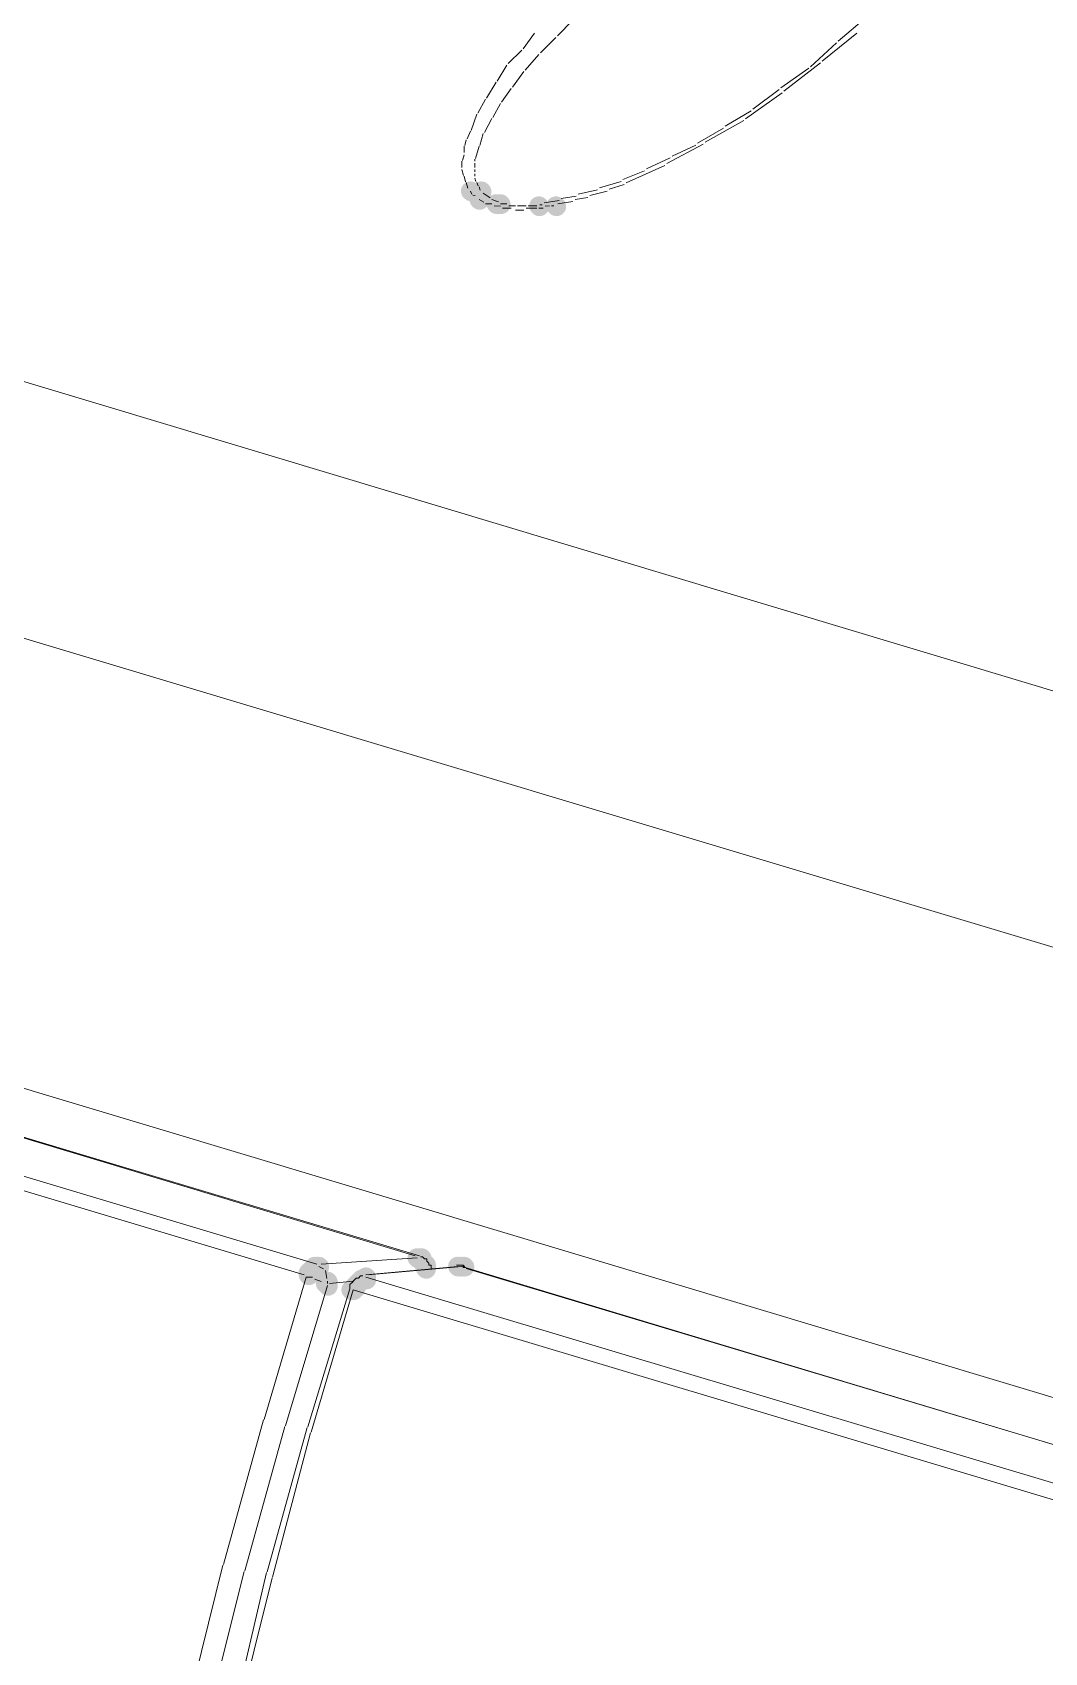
# Model space of a CAD drawing. Header units: millimetres. Extents: x 0 to 297, y 0 to 208.
# Drawn here: x 236.81 to 245.9, y 58.68 to 73.24 of the extents above; entities that cross this region are included whole.
import ezdxf

# ---------------------------------------------------------------- set-up
doc = ezdxf.new("R2010")
doc.units = ezdxf.units.MM

msp = doc.modelspace()

# ---------------------------------------------------------------- hatches: boundary and pattern name
h = msp.add_hatch(color=7)
h.dxf.hatch_style = 2
h.paths.add_polyline_path([(244.033322, 73.231497), (244.033322, 73.058989)])
h = msp.add_hatch(color=7)
h.dxf.hatch_style = 2
h.paths.add_polyline_path([(243.784261, 73.001486), (243.784261, 72.828978)])
h = msp.add_hatch(color=7)
h.dxf.hatch_style = 2
h.paths.add_polyline_path([(243.51615, 72.809928), (243.51615, 72.637419)])
h = msp.add_hatch(color=7)
h.dxf.hatch_style = 2
h.paths.add_polyline_path([(243.266736, 72.618369), (243.266736, 72.445861)])
h = msp.add_hatch(color=7)
h.dxf.hatch_style = 2
h.paths.add_polyline_path([(243.017675, 72.464911), (243.017675, 72.292403)])
h = msp.add_hatch(color=7)
h.dxf.hatch_style = 2
h.paths.add_polyline_path([(242.538603, 72.196447), (242.538603, 72.023939)])
h = msp.add_hatch(color=7)
h.dxf.hatch_style = 2
h.paths.add_polyline_path([(242.768614, 72.311453), (242.768614, 72.138944)])
h = msp.add_hatch(color=7)
h.dxf.hatch_style = 2
h.paths.add_polyline_path([(242.308592, 72.081794), (242.308592, 71.909286)])
h = msp.add_hatch(color=7)
edge = h.paths.add_edge_path(flags=0)
edge.add_spline(control_points=[(240.807483, 71.874145), (240.773938, 71.90769), (240.719046, 71.90769), (240.685501, 71.874145), (240.651956, 71.8406), (240.651956, 71.785708), (240.685501, 71.752163), (240.685501, 71.752163), (240.691145, 71.746519), (240.691145, 71.746519), (240.72469, 71.712974), (240.779582, 71.712974), (240.813127, 71.746519), (240.846672, 71.780064), (240.846672, 71.834956), (240.813127, 71.868501), (240.813127, 71.868501), (240.807483, 71.874145), (240.807483, 71.874145)], knot_values=[0, 0, 0, 0, 1, 1, 1, 2, 2, 2, 3, 3, 3, 4, 4, 4, 5, 5, 5, 6, 6, 6, 6], degree=3, periodic=1)
h = msp.add_hatch(color=7)
edge = h.paths.add_edge_path(flags=0)
edge.add_spline(control_points=[(240.903438, 71.874145), (240.869893, 71.90769), (240.815001, 71.90769), (240.781456, 71.874145), (240.747911, 71.8406), (240.747911, 71.785708), (240.781456, 71.752163), (240.781456, 71.752163), (240.787101, 71.746519), (240.787101, 71.746519), (240.820646, 71.712974), (240.875538, 71.712974), (240.909083, 71.746519), (240.942628, 71.780064), (240.942628, 71.834956), (240.909083, 71.868501), (240.909083, 71.868501), (240.903438, 71.874145), (240.903438, 71.874145)], knot_values=[0, 0, 0, 0, 1, 1, 1, 2, 2, 2, 3, 3, 3, 4, 4, 4, 5, 5, 5, 6, 6, 6, 6], degree=3, periodic=1)
h = msp.add_hatch(color=7)
h.dxf.hatch_style = 2
h.paths.add_polyline_path([(241.887022, 71.909286), (241.887022, 71.736778)])
h = msp.add_hatch(color=7)
h.dxf.hatch_style = 2
h.paths.add_polyline_path([(242.097631, 71.985839), (242.097631, 71.813331)])
h = msp.add_hatch(color=7)
edge = h.paths.add_edge_path(flags=0)
edge.add_spline(control_points=[(240.886323, 71.795594), (240.853877, 71.830203), (240.799014, 71.831973), (240.764404, 71.799527), (240.729795, 71.767081), (240.728026, 71.712218), (240.760472, 71.677609), (240.760472, 71.677609), (240.765763, 71.671964), (240.765763, 71.671964), (240.798209, 71.637355), (240.853073, 71.635585), (240.887682, 71.668031), (240.922291, 71.700477), (240.924061, 71.755341), (240.891615, 71.78995), (240.891615, 71.78995), (240.886323, 71.795594), (240.886323, 71.795594)], knot_values=[0, 0, 0, 0, 1, 1, 1, 2, 2, 2, 3, 3, 3, 4, 4, 4, 5, 5, 5, 6, 6, 6, 6], degree=3, periodic=1)
h = msp.add_hatch(color=7)
edge = h.paths.add_edge_path(flags=0)
edge.add_spline(control_points=[(241.037494, 71.75914), (241.003949, 71.792685), (240.949057, 71.792685), (240.915512, 71.75914), (240.881967, 71.725595), (240.881967, 71.670703), (240.915512, 71.637158), (240.915512, 71.637158), (240.921156, 71.631513), (240.921156, 71.631513), (240.954701, 71.597968), (241.009593, 71.597968), (241.043138, 71.631513), (241.076683, 71.665058), (241.076683, 71.71995), (241.043138, 71.753495), (241.043138, 71.753495), (241.037494, 71.75914), (241.037494, 71.75914)], knot_values=[0, 0, 0, 0, 1, 1, 1, 2, 2, 2, 3, 3, 3, 4, 4, 4, 5, 5, 5, 6, 6, 6, 6], degree=3, periodic=1)
h = msp.add_hatch(color=7)
edge = h.paths.add_edge_path(flags=0)
edge.add_spline(control_points=[(241.058831, 71.757141), (241.026385, 71.791751), (240.971522, 71.79352), (240.936913, 71.761074), (240.902304, 71.728628), (240.900534, 71.673765), (240.93298, 71.639156), (240.93298, 71.639156), (240.938272, 71.633511), (240.938272, 71.633511), (240.970718, 71.598902), (241.025581, 71.597133), (241.06019, 71.629579), (241.094799, 71.662025), (241.096569, 71.716888), (241.064123, 71.751497), (241.064123, 71.751497), (241.058831, 71.757141), (241.058831, 71.757141)], knot_values=[0, 0, 0, 0, 1, 1, 1, 2, 2, 2, 3, 3, 3, 4, 4, 4, 5, 5, 5, 6, 6, 6, 6], degree=3, periodic=1)
h = msp.add_hatch(color=7)
edge = h.paths.add_edge_path(flags=0)
edge.add_spline(control_points=[(241.075946, 71.75914), (241.042401, 71.792685), (240.98751, 71.792685), (240.953965, 71.75914), (240.92042, 71.725595), (240.92042, 71.670703), (240.953965, 71.637158), (240.953965, 71.637158), (240.959609, 71.631513), (240.959609, 71.631513), (240.993154, 71.597968), (241.048046, 71.597968), (241.081591, 71.631513), (241.115136, 71.665058), (241.115136, 71.71995), (241.081591, 71.753495), (241.081591, 71.753495), (241.075946, 71.75914), (241.075946, 71.75914)], knot_values=[0, 0, 0, 0, 1, 1, 1, 2, 2, 2, 3, 3, 3, 4, 4, 4, 5, 5, 5, 6, 6, 6, 6], degree=3, periodic=1)
h = msp.add_hatch(color=7)
edge = h.paths.add_edge_path(flags=0)
edge.add_spline(control_points=[(241.075946, 71.75914), (241.042401, 71.792685), (240.98751, 71.792685), (240.953965, 71.75914), (240.92042, 71.725595), (240.92042, 71.670703), (240.953965, 71.637158), (240.953965, 71.637158), (240.959609, 71.631513), (240.959609, 71.631513), (240.993154, 71.597968), (241.048046, 71.597968), (241.081591, 71.631513), (241.115136, 71.665058), (241.115136, 71.71995), (241.081591, 71.753495), (241.081591, 71.753495), (241.075946, 71.75914), (241.075946, 71.75914)], knot_values=[0, 0, 0, 0, 1, 1, 1, 2, 2, 2, 3, 3, 3, 4, 4, 4, 5, 5, 5, 6, 6, 6, 6], degree=3, periodic=1)
h = msp.add_hatch(color=7)
edge = h.paths.add_edge_path(flags=0)
edge.add_spline(control_points=[(241.420963, 71.74009), (241.387418, 71.773635), (241.332526, 71.773635), (241.298981, 71.74009), (241.265436, 71.706545), (241.265436, 71.651653), (241.298981, 71.618108), (241.298981, 71.618108), (241.304626, 71.612463), (241.304626, 71.612463), (241.338171, 71.578918), (241.393063, 71.578918), (241.426608, 71.612463), (241.460153, 71.646008), (241.460153, 71.7009), (241.426608, 71.734445), (241.426608, 71.734445), (241.420963, 71.74009), (241.420963, 71.74009)], knot_values=[0, 0, 0, 0, 1, 1, 1, 2, 2, 2, 3, 3, 3, 4, 4, 4, 5, 5, 5, 6, 6, 6, 6], degree=3, periodic=1)
h = msp.add_hatch(color=7)
h.dxf.hatch_style = 2
h.paths.add_polyline_path([(241.388547, 71.774878), (241.388547, 71.602369)])
h = msp.add_hatch(color=7)
edge = h.paths.add_edge_path(flags=0)
edge.add_spline(control_points=[(241.574069, 71.74009), (241.540524, 71.773635), (241.485632, 71.773635), (241.452087, 71.74009), (241.418542, 71.706545), (241.418542, 71.651653), (241.452087, 71.618108), (241.452087, 71.618108), (241.457731, 71.612463), (241.457731, 71.612463), (241.491276, 71.578918), (241.546168, 71.578918), (241.579713, 71.612463), (241.613258, 71.646008), (241.613258, 71.7009), (241.579713, 71.734445), (241.579713, 71.734445), (241.574069, 71.74009), (241.574069, 71.74009)], knot_values=[0, 0, 0, 0, 1, 1, 1, 2, 2, 2, 3, 3, 3, 4, 4, 4, 5, 5, 5, 6, 6, 6, 6], degree=3, periodic=1)
h = msp.add_hatch(color=7)
h.dxf.hatch_style = 2
h.paths.add_polyline_path([(241.542006, 71.813331), (241.542006, 71.640822)])
h = msp.add_hatch(color=7)
h.dxf.hatch_style = 2
h.paths.add_polyline_path([(241.695111, 71.851783), (241.695111, 71.679275)])
h = msp.add_hatch(color=7)
edge = h.paths.add_edge_path(flags=0)
edge.add_spline(control_points=[(240.32841, 62.291642), (240.294865, 62.325187), (240.239974, 62.325187), (240.206429, 62.291642), (240.172884, 62.258097), (240.172884, 62.203206), (240.206429, 62.169661), (240.206429, 62.169661), (240.212073, 62.164016), (240.212073, 62.164016), (240.245618, 62.130471), (240.30051, 62.130471), (240.334055, 62.164016), (240.3676, 62.197561), (240.3676, 62.252453), (240.334055, 62.285998), (240.334055, 62.285998), (240.32841, 62.291642), (240.32841, 62.291642)], knot_values=[0, 0, 0, 0, 1, 1, 1, 2, 2, 2, 3, 3, 3, 4, 4, 4, 5, 5, 5, 6, 6, 6, 6], degree=3, periodic=1)
h = msp.add_hatch(color=7)
edge = h.paths.add_edge_path(flags=0)
edge.add_spline(control_points=[(240.32841, 62.291642), (240.294865, 62.325187), (240.239974, 62.325187), (240.206429, 62.291642), (240.172884, 62.258097), (240.172884, 62.203206), (240.206429, 62.169661), (240.206429, 62.169661), (240.212073, 62.164016), (240.212073, 62.164016), (240.245618, 62.130471), (240.30051, 62.130471), (240.334055, 62.164016), (240.3676, 62.197561), (240.3676, 62.252453), (240.334055, 62.285998), (240.334055, 62.285998), (240.32841, 62.291642), (240.32841, 62.291642)], knot_values=[0, 0, 0, 0, 1, 1, 1, 2, 2, 2, 3, 3, 3, 4, 4, 4, 5, 5, 5, 6, 6, 6, 6], degree=3, periodic=1)
h = msp.add_hatch(color=7)
edge = h.paths.add_edge_path(flags=0)
edge.add_spline(control_points=[(240.34746, 62.291642), (240.313915, 62.325187), (240.259024, 62.325187), (240.225479, 62.291642), (240.191934, 62.258097), (240.191934, 62.203206), (240.225479, 62.169661), (240.225479, 62.169661), (240.231123, 62.164016), (240.231123, 62.164016), (240.264668, 62.130471), (240.31956, 62.130471), (240.353105, 62.164016), (240.38665, 62.197561), (240.38665, 62.252453), (240.353105, 62.285998), (240.353105, 62.285998), (240.34746, 62.291642), (240.34746, 62.291642)], knot_values=[0, 0, 0, 0, 1, 1, 1, 2, 2, 2, 3, 3, 3, 4, 4, 4, 5, 5, 5, 6, 6, 6, 6], degree=3, periodic=1)
h = msp.add_hatch(color=7)
edge = h.paths.add_edge_path(flags=0)
edge.add_spline(control_points=[(240.34746, 62.291642), (240.313915, 62.325187), (240.259024, 62.325187), (240.225479, 62.291642), (240.191934, 62.258097), (240.191934, 62.203206), (240.225479, 62.169661), (240.225479, 62.169661), (240.231123, 62.164016), (240.231123, 62.164016), (240.264668, 62.130471), (240.31956, 62.130471), (240.353105, 62.164016), (240.38665, 62.197561), (240.38665, 62.252453), (240.353105, 62.285998), (240.353105, 62.285998), (240.34746, 62.291642), (240.34746, 62.291642)], knot_values=[0, 0, 0, 0, 1, 1, 1, 2, 2, 2, 3, 3, 3, 4, 4, 4, 5, 5, 5, 6, 6, 6, 6], degree=3, periodic=1)
h = msp.add_hatch(color=7)
edge = h.paths.add_edge_path(flags=0)
edge.add_spline(control_points=[(240.34746, 62.291642), (240.313915, 62.325187), (240.259024, 62.325187), (240.225479, 62.291642), (240.191934, 62.258097), (240.191934, 62.203206), (240.225479, 62.169661), (240.225479, 62.169661), (240.231123, 62.164016), (240.231123, 62.164016), (240.264668, 62.130471), (240.31956, 62.130471), (240.353105, 62.164016), (240.38665, 62.197561), (240.38665, 62.252453), (240.353105, 62.285998), (240.353105, 62.285998), (240.34746, 62.291642), (240.34746, 62.291642)], knot_values=[0, 0, 0, 0, 1, 1, 1, 2, 2, 2, 3, 3, 3, 4, 4, 4, 5, 5, 5, 6, 6, 6, 6], degree=3, periodic=1)
h = msp.add_hatch(color=7)
edge = h.paths.add_edge_path(flags=0)
edge.add_spline(control_points=[(240.364865, 62.274174), (240.330256, 62.30662), (240.275393, 62.304851), (240.242947, 62.270241), (240.210501, 62.235632), (240.21227, 62.180769), (240.246879, 62.148323), (240.246879, 62.148323), (240.252524, 62.143031), (240.252524, 62.143031), (240.287133, 62.110585), (240.341996, 62.112355), (240.374442, 62.146964), (240.406888, 62.181573), (240.405119, 62.236437), (240.370509, 62.268883), (240.370509, 62.268883), (240.364865, 62.274174), (240.364865, 62.274174)], knot_values=[0, 0, 0, 0, 1, 1, 1, 2, 2, 2, 3, 3, 3, 4, 4, 4, 5, 5, 5, 6, 6, 6, 6], degree=3, periodic=1)
h = msp.add_hatch(color=7)
edge = h.paths.add_edge_path(flags=0)
edge.add_spline(control_points=[(240.364865, 62.274174), (240.330256, 62.30662), (240.275393, 62.304851), (240.242947, 62.270241), (240.210501, 62.235632), (240.21227, 62.180769), (240.246879, 62.148323), (240.246879, 62.148323), (240.252524, 62.143031), (240.252524, 62.143031), (240.287133, 62.110585), (240.341996, 62.112355), (240.374442, 62.146964), (240.406888, 62.181573), (240.405119, 62.236437), (240.370509, 62.268883), (240.370509, 62.268883), (240.364865, 62.274174), (240.364865, 62.274174)], knot_values=[0, 0, 0, 0, 1, 1, 1, 2, 2, 2, 3, 3, 3, 4, 4, 4, 5, 5, 5, 6, 6, 6, 6], degree=3, periodic=1)
h = msp.add_hatch(color=7)
edge = h.paths.add_edge_path(flags=0)
edge.add_spline(control_points=[(240.364865, 62.274174), (240.330256, 62.30662), (240.275393, 62.304851), (240.242947, 62.270241), (240.210501, 62.235632), (240.21227, 62.180769), (240.246879, 62.148323), (240.246879, 62.148323), (240.252524, 62.143031), (240.252524, 62.143031), (240.287133, 62.110585), (240.341996, 62.112355), (240.374442, 62.146964), (240.406888, 62.181573), (240.405119, 62.236437), (240.370509, 62.268883), (240.370509, 62.268883), (240.364865, 62.274174), (240.364865, 62.274174)], knot_values=[0, 0, 0, 0, 1, 1, 1, 2, 2, 2, 3, 3, 3, 4, 4, 4, 5, 5, 5, 6, 6, 6, 6], degree=3, periodic=1)
h = msp.add_hatch(color=7)
edge = h.paths.add_edge_path(flags=0)
edge.add_spline(control_points=[(240.366863, 62.291642), (240.333318, 62.325187), (240.278426, 62.325187), (240.244881, 62.291642), (240.211336, 62.258097), (240.211336, 62.203206), (240.244881, 62.169661), (240.244881, 62.169661), (240.250526, 62.164016), (240.250526, 62.164016), (240.284071, 62.130471), (240.338963, 62.130471), (240.372508, 62.164016), (240.406053, 62.197561), (240.406053, 62.252453), (240.372508, 62.285998), (240.372508, 62.285998), (240.366863, 62.291642), (240.366863, 62.291642)], knot_values=[0, 0, 0, 0, 1, 1, 1, 2, 2, 2, 3, 3, 3, 4, 4, 4, 5, 5, 5, 6, 6, 6, 6], degree=3, periodic=1)
h = msp.add_hatch(color=7)
edge = h.paths.add_edge_path(flags=0)
edge.add_spline(control_points=[(239.348865, 62.159169), (239.314256, 62.191615), (239.259393, 62.189845), (239.226947, 62.155236), (239.194501, 62.120627), (239.19627, 62.065763), (239.230879, 62.033317), (239.230879, 62.033317), (239.236524, 62.028026), (239.236524, 62.028026), (239.271133, 61.99558), (239.325996, 61.99735), (239.358442, 62.031959), (239.390888, 62.066568), (239.389119, 62.121431), (239.354509, 62.153877), (239.354509, 62.153877), (239.348865, 62.159169), (239.348865, 62.159169)], knot_values=[0, 0, 0, 0, 1, 1, 1, 2, 2, 2, 3, 3, 3, 4, 4, 4, 5, 5, 5, 6, 6, 6, 6], degree=3, periodic=1)
h = msp.add_hatch(color=7)
edge = h.paths.add_edge_path(flags=0)
edge.add_spline(control_points=[(239.350863, 62.138184), (239.317318, 62.171729), (239.262426, 62.171729), (239.228881, 62.138184), (239.195336, 62.104639), (239.195336, 62.049747), (239.228881, 62.016202), (239.228881, 62.016202), (239.234526, 62.010558), (239.234526, 62.010558), (239.268071, 61.977013), (239.322963, 61.977013), (239.356508, 62.010558), (239.390053, 62.044103), (239.390053, 62.098995), (239.356508, 62.13254), (239.356508, 62.13254), (239.350863, 62.138184), (239.350863, 62.138184)], knot_values=[0, 0, 0, 0, 1, 1, 1, 2, 2, 2, 3, 3, 3, 4, 4, 4, 5, 5, 5, 6, 6, 6, 6], degree=3, periodic=1)
h = msp.add_hatch(color=7)
edge = h.paths.add_edge_path(flags=0)
edge.add_spline(control_points=[(239.370266, 62.176637), (239.336721, 62.210182), (239.281829, 62.210182), (239.248284, 62.176637), (239.214739, 62.143092), (239.214739, 62.0882), (239.248284, 62.054655), (239.248284, 62.054655), (239.253929, 62.049011), (239.253929, 62.049011), (239.287474, 62.015466), (239.342365, 62.015466), (239.37591, 62.049011), (239.409455, 62.082556), (239.409455, 62.137447), (239.37591, 62.170992), (239.37591, 62.170992), (239.370266, 62.176637), (239.370266, 62.176637)], knot_values=[0, 0, 0, 0, 1, 1, 1, 2, 2, 2, 3, 3, 3, 4, 4, 4, 5, 5, 5, 6, 6, 6, 6], degree=3, periodic=1)
h = msp.add_hatch(color=7)
edge = h.paths.add_edge_path(flags=0)
edge.add_spline(control_points=[(239.389316, 62.195687), (239.355771, 62.229232), (239.300879, 62.229232), (239.267334, 62.195687), (239.233789, 62.162142), (239.233789, 62.10725), (239.267334, 62.073705), (239.267334, 62.073705), (239.272979, 62.068061), (239.272979, 62.068061), (239.306524, 62.034516), (239.361415, 62.034516), (239.39496, 62.068061), (239.428505, 62.101606), (239.428505, 62.156497), (239.39496, 62.190042), (239.39496, 62.190042), (239.389316, 62.195687), (239.389316, 62.195687)], knot_values=[0, 0, 0, 0, 1, 1, 1, 2, 2, 2, 3, 3, 3, 4, 4, 4, 5, 5, 5, 6, 6, 6, 6], degree=3, periodic=1)
h = msp.add_hatch(color=7)
edge = h.paths.add_edge_path(flags=0)
edge.add_spline(control_points=[(239.389316, 62.195687), (239.355771, 62.229232), (239.300879, 62.229232), (239.267334, 62.195687), (239.233789, 62.162142), (239.233789, 62.10725), (239.267334, 62.073705), (239.267334, 62.073705), (239.272979, 62.068061), (239.272979, 62.068061), (239.306524, 62.034516), (239.361415, 62.034516), (239.39496, 62.068061), (239.428505, 62.101606), (239.428505, 62.156497), (239.39496, 62.190042), (239.39496, 62.190042), (239.389316, 62.195687), (239.389316, 62.195687)], knot_values=[0, 0, 0, 0, 1, 1, 1, 2, 2, 2, 3, 3, 3, 4, 4, 4, 5, 5, 5, 6, 6, 6, 6], degree=3, periodic=1)
h = msp.add_hatch(color=7)
edge = h.paths.add_edge_path(flags=0)
edge.add_spline(control_points=[(239.406368, 62.216671), (239.371759, 62.249118), (239.316895, 62.247348), (239.284449, 62.212739), (239.252003, 62.17813), (239.253773, 62.123266), (239.288382, 62.09082), (239.288382, 62.09082), (239.294027, 62.085529), (239.294027, 62.085529), (239.328636, 62.053083), (239.383499, 62.054852), (239.415945, 62.089461), (239.448391, 62.124071), (239.446621, 62.178934), (239.412012, 62.21138), (239.412012, 62.21138), (239.406368, 62.216671), (239.406368, 62.216671)], knot_values=[0, 0, 0, 0, 1, 1, 1, 2, 2, 2, 3, 3, 3, 4, 4, 4, 5, 5, 5, 6, 6, 6, 6], degree=3, periodic=1)
h = msp.add_hatch(color=7)
edge = h.paths.add_edge_path(flags=0)
edge.add_spline(control_points=[(239.425771, 62.216671), (239.391161, 62.249118), (239.336298, 62.247348), (239.303852, 62.212739), (239.271406, 62.17813), (239.273176, 62.123266), (239.307785, 62.09082), (239.307785, 62.09082), (239.313429, 62.085529), (239.313429, 62.085529), (239.348039, 62.053083), (239.402902, 62.054852), (239.435348, 62.089461), (239.467794, 62.124071), (239.466024, 62.178934), (239.431415, 62.21138), (239.431415, 62.21138), (239.425771, 62.216671), (239.425771, 62.216671)], knot_values=[0, 0, 0, 0, 1, 1, 1, 2, 2, 2, 3, 3, 3, 4, 4, 4, 5, 5, 5, 6, 6, 6, 6], degree=3, periodic=1)
h = msp.add_hatch(color=7)
edge = h.paths.add_edge_path(flags=0)
edge.add_spline(control_points=[(239.444821, 62.216671), (239.410211, 62.249118), (239.355348, 62.247348), (239.322902, 62.212739), (239.290456, 62.17813), (239.292226, 62.123266), (239.326835, 62.09082), (239.326835, 62.09082), (239.332479, 62.085529), (239.332479, 62.085529), (239.367089, 62.053083), (239.421952, 62.054852), (239.454398, 62.089461), (239.486844, 62.124071), (239.485074, 62.178934), (239.450465, 62.21138), (239.450465, 62.21138), (239.444821, 62.216671), (239.444821, 62.216671)], knot_values=[0, 0, 0, 0, 1, 1, 1, 2, 2, 2, 3, 3, 3, 4, 4, 4, 5, 5, 5, 6, 6, 6, 6], degree=3, periodic=1)
h = msp.add_hatch(color=7)
edge = h.paths.add_edge_path(flags=0)
edge.add_spline(control_points=[(239.868388, 62.119134), (239.834843, 62.152679), (239.779951, 62.152679), (239.746406, 62.119134), (239.712861, 62.085589), (239.712861, 62.030697), (239.746406, 61.997152), (239.746406, 61.997152), (239.752051, 61.991508), (239.752051, 61.991508), (239.785596, 61.957963), (239.840488, 61.957963), (239.874033, 61.991508), (239.907578, 62.025053), (239.907578, 62.079945), (239.874033, 62.11349), (239.874033, 62.11349), (239.868388, 62.119134), (239.868388, 62.119134)], knot_values=[0, 0, 0, 0, 1, 1, 1, 2, 2, 2, 3, 3, 3, 4, 4, 4, 5, 5, 5, 6, 6, 6, 6], degree=3, periodic=1)
h = msp.add_hatch(color=7)
edge = h.paths.add_edge_path(flags=0)
edge.add_spline(control_points=[(239.868388, 62.119134), (239.834843, 62.152679), (239.779951, 62.152679), (239.746406, 62.119134), (239.712861, 62.085589), (239.712861, 62.030697), (239.746406, 61.997152), (239.746406, 61.997152), (239.752051, 61.991508), (239.752051, 61.991508), (239.785596, 61.957963), (239.840488, 61.957963), (239.874033, 61.991508), (239.907578, 62.025053), (239.907578, 62.079945), (239.874033, 62.11349), (239.874033, 62.11349), (239.868388, 62.119134), (239.868388, 62.119134)], knot_values=[0, 0, 0, 0, 1, 1, 1, 2, 2, 2, 3, 3, 3, 4, 4, 4, 5, 5, 5, 6, 6, 6, 6], degree=3, periodic=1)
h = msp.add_hatch(color=7)
edge = h.paths.add_edge_path(flags=0)
edge.add_spline(control_points=[(240.385913, 62.25319), (240.352368, 62.286735), (240.297476, 62.286735), (240.263931, 62.25319), (240.230386, 62.219645), (240.230386, 62.164753), (240.263931, 62.131208), (240.263931, 62.131208), (240.269576, 62.125563), (240.269576, 62.125563), (240.303121, 62.092018), (240.358013, 62.092018), (240.391558, 62.125563), (240.425103, 62.159108), (240.425103, 62.214), (240.391558, 62.247545), (240.391558, 62.247545), (240.385913, 62.25319), (240.385913, 62.25319)], knot_values=[0, 0, 0, 0, 1, 1, 1, 2, 2, 2, 3, 3, 3, 4, 4, 4, 5, 5, 5, 6, 6, 6, 6], degree=3, periodic=1)
h = msp.add_hatch(color=7)
edge = h.paths.add_edge_path(flags=0)
edge.add_spline(control_points=[(240.385913, 62.23414), (240.352368, 62.267685), (240.297476, 62.267685), (240.263931, 62.23414), (240.230386, 62.200595), (240.230386, 62.145703), (240.263931, 62.112158), (240.263931, 62.112158), (240.269576, 62.106513), (240.269576, 62.106513), (240.303121, 62.072968), (240.358013, 62.072968), (240.391558, 62.106513), (240.425103, 62.140058), (240.425103, 62.19495), (240.391558, 62.228495), (240.391558, 62.228495), (240.385913, 62.23414), (240.385913, 62.23414)], knot_values=[0, 0, 0, 0, 1, 1, 1, 2, 2, 2, 3, 3, 3, 4, 4, 4, 5, 5, 5, 6, 6, 6, 6], degree=3, periodic=1)
h = msp.add_hatch(color=7)
edge = h.paths.add_edge_path(flags=0)
edge.add_spline(control_points=[(240.402965, 62.216671), (240.368356, 62.249118), (240.313493, 62.247348), (240.281047, 62.212739), (240.248601, 62.17813), (240.25037, 62.123266), (240.284979, 62.09082), (240.284979, 62.09082), (240.290624, 62.085529), (240.290624, 62.085529), (240.325233, 62.053083), (240.380096, 62.054852), (240.412542, 62.089461), (240.444988, 62.124071), (240.443219, 62.178934), (240.408609, 62.21138), (240.408609, 62.21138), (240.402965, 62.216671), (240.402965, 62.216671)], knot_values=[0, 0, 0, 0, 1, 1, 1, 2, 2, 2, 3, 3, 3, 4, 4, 4, 5, 5, 5, 6, 6, 6, 6], degree=3, periodic=1)
h = msp.add_hatch(color=7)
edge = h.paths.add_edge_path(flags=0)
edge.add_spline(control_points=[(240.404963, 62.23414), (240.371418, 62.267685), (240.316526, 62.267685), (240.282981, 62.23414), (240.249436, 62.200595), (240.249436, 62.145703), (240.282981, 62.112158), (240.282981, 62.112158), (240.288626, 62.106513), (240.288626, 62.106513), (240.322171, 62.072968), (240.377063, 62.072968), (240.410608, 62.106513), (240.444153, 62.140058), (240.444153, 62.19495), (240.410608, 62.228495), (240.410608, 62.228495), (240.404963, 62.23414), (240.404963, 62.23414)], knot_values=[0, 0, 0, 0, 1, 1, 1, 2, 2, 2, 3, 3, 3, 4, 4, 4, 5, 5, 5, 6, 6, 6, 6], degree=3, periodic=1)
h = msp.add_hatch(color=7)
edge = h.paths.add_edge_path(flags=0)
edge.add_spline(control_points=[(240.404963, 62.195687), (240.371418, 62.229232), (240.316526, 62.229232), (240.282981, 62.195687), (240.249436, 62.162142), (240.249436, 62.10725), (240.282981, 62.073705), (240.282981, 62.073705), (240.288626, 62.068061), (240.288626, 62.068061), (240.322171, 62.034516), (240.377063, 62.034516), (240.410608, 62.068061), (240.444153, 62.101606), (240.444153, 62.156497), (240.410608, 62.190042), (240.410608, 62.190042), (240.404963, 62.195687), (240.404963, 62.195687)], knot_values=[0, 0, 0, 0, 1, 1, 1, 2, 2, 2, 3, 3, 3, 4, 4, 4, 5, 5, 5, 6, 6, 6, 6], degree=3, periodic=1)
h = msp.add_hatch(color=7)
edge = h.paths.add_edge_path(flags=0)
edge.add_spline(control_points=[(240.690479, 62.216671), (240.65587, 62.249118), (240.601007, 62.247348), (240.56856, 62.212739), (240.536114, 62.17813), (240.537884, 62.123266), (240.572493, 62.09082), (240.572493, 62.09082), (240.578138, 62.085529), (240.578138, 62.085529), (240.612747, 62.053083), (240.66761, 62.054852), (240.700056, 62.089461), (240.732502, 62.124071), (240.730732, 62.178934), (240.696123, 62.21138), (240.696123, 62.21138), (240.690479, 62.216671), (240.690479, 62.216671)], knot_values=[0, 0, 0, 0, 1, 1, 1, 2, 2, 2, 3, 3, 3, 4, 4, 4, 5, 5, 5, 6, 6, 6, 6], degree=3, periodic=1)
h = msp.add_hatch(color=7)
edge = h.paths.add_edge_path(flags=0)
edge.add_spline(control_points=[(240.709882, 62.216671), (240.675273, 62.249118), (240.620409, 62.247348), (240.587963, 62.212739), (240.555517, 62.17813), (240.557287, 62.123266), (240.591896, 62.09082), (240.591896, 62.09082), (240.597541, 62.085529), (240.597541, 62.085529), (240.63215, 62.053083), (240.687013, 62.054852), (240.719459, 62.089461), (240.751905, 62.124071), (240.750135, 62.178934), (240.715526, 62.21138), (240.715526, 62.21138), (240.709882, 62.216671), (240.709882, 62.216671)], knot_values=[0, 0, 0, 0, 1, 1, 1, 2, 2, 2, 3, 3, 3, 4, 4, 4, 5, 5, 5, 6, 6, 6, 6], degree=3, periodic=1)
h = msp.add_hatch(color=7)
edge = h.paths.add_edge_path(flags=0)
edge.add_spline(control_points=[(240.728932, 62.216671), (240.694323, 62.249118), (240.639459, 62.247348), (240.607013, 62.212739), (240.574567, 62.17813), (240.576337, 62.123266), (240.610946, 62.09082), (240.610946, 62.09082), (240.616591, 62.085529), (240.616591, 62.085529), (240.6512, 62.053083), (240.706063, 62.054852), (240.738509, 62.089461), (240.770955, 62.124071), (240.769185, 62.178934), (240.734576, 62.21138), (240.734576, 62.21138), (240.728932, 62.216671), (240.728932, 62.216671)], knot_values=[0, 0, 0, 0, 1, 1, 1, 2, 2, 2, 3, 3, 3, 4, 4, 4, 5, 5, 5, 6, 6, 6, 6], degree=3, periodic=1)
h = msp.add_hatch(color=7)
edge = h.paths.add_edge_path(flags=0)
edge.add_spline(control_points=[(240.728932, 62.216671), (240.694323, 62.249118), (240.639459, 62.247348), (240.607013, 62.212739), (240.574567, 62.17813), (240.576337, 62.123266), (240.610946, 62.09082), (240.610946, 62.09082), (240.616591, 62.085529), (240.616591, 62.085529), (240.6512, 62.053083), (240.706063, 62.054852), (240.738509, 62.089461), (240.770955, 62.124071), (240.769185, 62.178934), (240.734576, 62.21138), (240.734576, 62.21138), (240.728932, 62.216671), (240.728932, 62.216671)], knot_values=[0, 0, 0, 0, 1, 1, 1, 2, 2, 2, 3, 3, 3, 4, 4, 4, 5, 5, 5, 6, 6, 6, 6], degree=3, periodic=1)
h = msp.add_hatch(color=7)
edge = h.paths.add_edge_path(flags=0)
edge.add_spline(control_points=[(240.747982, 62.216671), (240.713373, 62.249118), (240.658509, 62.247348), (240.626063, 62.212739), (240.593617, 62.17813), (240.595387, 62.123266), (240.629996, 62.09082), (240.629996, 62.09082), (240.635641, 62.085529), (240.635641, 62.085529), (240.67025, 62.053083), (240.725113, 62.054852), (240.757559, 62.089461), (240.790005, 62.124071), (240.788235, 62.178934), (240.753626, 62.21138), (240.753626, 62.21138), (240.747982, 62.216671), (240.747982, 62.216671)], knot_values=[0, 0, 0, 0, 1, 1, 1, 2, 2, 2, 3, 3, 3, 4, 4, 4, 5, 5, 5, 6, 6, 6, 6], degree=3, periodic=1)
h = msp.add_hatch(color=7)
edge = h.paths.add_edge_path(flags=0)
edge.add_spline(control_points=[(239.504321, 62.061631), (239.470776, 62.095176), (239.415885, 62.095176), (239.38234, 62.061631), (239.348795, 62.028086), (239.348795, 61.973194), (239.38234, 61.939649), (239.38234, 61.939649), (239.387984, 61.934005), (239.387984, 61.934005), (239.421529, 61.90046), (239.476421, 61.90046), (239.509966, 61.934005), (239.543511, 61.96755), (239.543511, 62.022442), (239.509966, 62.055987), (239.509966, 62.055987), (239.504321, 62.061631), (239.504321, 62.061631)], knot_values=[0, 0, 0, 0, 1, 1, 1, 2, 2, 2, 3, 3, 3, 4, 4, 4, 5, 5, 5, 6, 6, 6, 6], degree=3, periodic=1)
h = msp.add_hatch(color=7)
edge = h.paths.add_edge_path(flags=0)
edge.add_spline(control_points=[(239.523371, 62.080681), (239.489826, 62.114226), (239.434935, 62.114226), (239.40139, 62.080681), (239.367845, 62.047136), (239.367845, 61.992244), (239.40139, 61.958699), (239.40139, 61.958699), (239.407034, 61.953055), (239.407034, 61.953055), (239.440579, 61.91951), (239.495471, 61.91951), (239.529016, 61.953055), (239.562561, 61.9866), (239.562561, 62.041492), (239.529016, 62.075037), (239.529016, 62.075037), (239.523371, 62.080681), (239.523371, 62.080681)], knot_values=[0, 0, 0, 0, 1, 1, 1, 2, 2, 2, 3, 3, 3, 4, 4, 4, 5, 5, 5, 6, 6, 6, 6], degree=3, periodic=1)
h = msp.add_hatch(color=7)
edge = h.paths.add_edge_path(flags=0)
edge.add_spline(control_points=[(239.523371, 62.042581), (239.489826, 62.076126), (239.434935, 62.076126), (239.40139, 62.042581), (239.367845, 62.009036), (239.367845, 61.954144), (239.40139, 61.920599), (239.40139, 61.920599), (239.407034, 61.914955), (239.407034, 61.914955), (239.440579, 61.88141), (239.495471, 61.88141), (239.529016, 61.914955), (239.562561, 61.9485), (239.562561, 62.003392), (239.529016, 62.036937), (239.529016, 62.036937), (239.523371, 62.042581), (239.523371, 62.042581)], knot_values=[0, 0, 0, 0, 1, 1, 1, 2, 2, 2, 3, 3, 3, 4, 4, 4, 5, 5, 5, 6, 6, 6, 6], degree=3, periodic=1)
h = msp.add_hatch(color=7)
edge = h.paths.add_edge_path(flags=0)
edge.add_spline(control_points=[(239.734333, 62.004128), (239.700788, 62.037673), (239.645896, 62.037673), (239.612351, 62.004128), (239.578806, 61.970583), (239.578806, 61.915692), (239.612351, 61.882147), (239.612351, 61.882147), (239.617995, 61.876502), (239.617995, 61.876502), (239.65154, 61.842957), (239.706432, 61.842957), (239.739977, 61.876502), (239.773522, 61.910047), (239.773522, 61.964939), (239.739977, 61.998484), (239.739977, 61.998484), (239.734333, 62.004128), (239.734333, 62.004128)], knot_values=[0, 0, 0, 0, 1, 1, 1, 2, 2, 2, 3, 3, 3, 4, 4, 4, 5, 5, 5, 6, 6, 6, 6], degree=3, periodic=1)
h = msp.add_hatch(color=7)
edge = h.paths.add_edge_path(flags=0)
edge.add_spline(control_points=[(239.734333, 62.004128), (239.700788, 62.037673), (239.645896, 62.037673), (239.612351, 62.004128), (239.578806, 61.970583), (239.578806, 61.915692), (239.612351, 61.882147), (239.612351, 61.882147), (239.617995, 61.876502), (239.617995, 61.876502), (239.65154, 61.842957), (239.706432, 61.842957), (239.739977, 61.876502), (239.773522, 61.910047), (239.773522, 61.964939), (239.739977, 61.998484), (239.739977, 61.998484), (239.734333, 62.004128), (239.734333, 62.004128)], knot_values=[0, 0, 0, 0, 1, 1, 1, 2, 2, 2, 3, 3, 3, 4, 4, 4, 5, 5, 5, 6, 6, 6, 6], degree=3, periodic=1)
h = msp.add_hatch(color=7)
edge = h.paths.add_edge_path(flags=0)
edge.add_spline(control_points=[(239.734333, 62.004128), (239.700788, 62.037673), (239.645896, 62.037673), (239.612351, 62.004128), (239.578806, 61.970583), (239.578806, 61.915692), (239.612351, 61.882147), (239.612351, 61.882147), (239.617995, 61.876502), (239.617995, 61.876502), (239.65154, 61.842957), (239.706432, 61.842957), (239.739977, 61.876502), (239.773522, 61.910047), (239.773522, 61.964939), (239.739977, 61.998484), (239.739977, 61.998484), (239.734333, 62.004128), (239.734333, 62.004128)], knot_values=[0, 0, 0, 0, 1, 1, 1, 2, 2, 2, 3, 3, 3, 4, 4, 4, 5, 5, 5, 6, 6, 6, 6], degree=3, periodic=1)
h = msp.add_hatch(color=7)
edge = h.paths.add_edge_path(flags=0)
edge.add_spline(control_points=[(239.734333, 62.004128), (239.700788, 62.037673), (239.645896, 62.037673), (239.612351, 62.004128), (239.578806, 61.970583), (239.578806, 61.915692), (239.612351, 61.882147), (239.612351, 61.882147), (239.617995, 61.876502), (239.617995, 61.876502), (239.65154, 61.842957), (239.706432, 61.842957), (239.739977, 61.876502), (239.773522, 61.910047), (239.773522, 61.964939), (239.739977, 61.998484), (239.739977, 61.998484), (239.734333, 62.004128), (239.734333, 62.004128)], knot_values=[0, 0, 0, 0, 1, 1, 1, 2, 2, 2, 3, 3, 3, 4, 4, 4, 5, 5, 5, 6, 6, 6, 6], degree=3, periodic=1)
h = msp.add_hatch(color=7)
edge = h.paths.add_edge_path(flags=0)
edge.add_spline(control_points=[(239.734333, 62.004128), (239.700788, 62.037673), (239.645896, 62.037673), (239.612351, 62.004128), (239.578806, 61.970583), (239.578806, 61.915692), (239.612351, 61.882147), (239.612351, 61.882147), (239.617995, 61.876502), (239.617995, 61.876502), (239.65154, 61.842957), (239.706432, 61.842957), (239.739977, 61.876502), (239.773522, 61.910047), (239.773522, 61.964939), (239.739977, 61.998484), (239.739977, 61.998484), (239.734333, 62.004128), (239.734333, 62.004128)], knot_values=[0, 0, 0, 0, 1, 1, 1, 2, 2, 2, 3, 3, 3, 4, 4, 4, 5, 5, 5, 6, 6, 6, 6], degree=3, periodic=1)
h = msp.add_hatch(color=7)
edge = h.paths.add_edge_path(flags=0)
edge.add_spline(control_points=[(239.734333, 62.004128), (239.700788, 62.037673), (239.645896, 62.037673), (239.612351, 62.004128), (239.578806, 61.970583), (239.578806, 61.915692), (239.612351, 61.882147), (239.612351, 61.882147), (239.617995, 61.876502), (239.617995, 61.876502), (239.65154, 61.842957), (239.706432, 61.842957), (239.739977, 61.876502), (239.773522, 61.910047), (239.773522, 61.964939), (239.739977, 61.998484), (239.739977, 61.998484), (239.734333, 62.004128), (239.734333, 62.004128)], knot_values=[0, 0, 0, 0, 1, 1, 1, 2, 2, 2, 3, 3, 3, 4, 4, 4, 5, 5, 5, 6, 6, 6, 6], degree=3, periodic=1)
h = msp.add_hatch(color=7)
edge = h.paths.add_edge_path(flags=0)
edge.add_spline(control_points=[(239.734333, 62.004128), (239.700788, 62.037673), (239.645896, 62.037673), (239.612351, 62.004128), (239.578806, 61.970583), (239.578806, 61.915692), (239.612351, 61.882147), (239.612351, 61.882147), (239.617995, 61.876502), (239.617995, 61.876502), (239.65154, 61.842957), (239.706432, 61.842957), (239.739977, 61.876502), (239.773522, 61.910047), (239.773522, 61.964939), (239.739977, 61.998484), (239.739977, 61.998484), (239.734333, 62.004128), (239.734333, 62.004128)], knot_values=[0, 0, 0, 0, 1, 1, 1, 2, 2, 2, 3, 3, 3, 4, 4, 4, 5, 5, 5, 6, 6, 6, 6], degree=3, periodic=1)
h = msp.add_hatch(color=7)
edge = h.paths.add_edge_path(flags=0)
edge.add_spline(control_points=[(239.734333, 62.004128), (239.700788, 62.037673), (239.645896, 62.037673), (239.612351, 62.004128), (239.578806, 61.970583), (239.578806, 61.915692), (239.612351, 61.882147), (239.612351, 61.882147), (239.617995, 61.876502), (239.617995, 61.876502), (239.65154, 61.842957), (239.706432, 61.842957), (239.739977, 61.876502), (239.773522, 61.910047), (239.773522, 61.964939), (239.739977, 61.998484), (239.739977, 61.998484), (239.734333, 62.004128), (239.734333, 62.004128)], knot_values=[0, 0, 0, 0, 1, 1, 1, 2, 2, 2, 3, 3, 3, 4, 4, 4, 5, 5, 5, 6, 6, 6, 6], degree=3, periodic=1)
h = msp.add_hatch(color=7)
edge = h.paths.add_edge_path(flags=0)
edge.add_spline(control_points=[(239.734333, 62.004128), (239.700788, 62.037673), (239.645896, 62.037673), (239.612351, 62.004128), (239.578806, 61.970583), (239.578806, 61.915692), (239.612351, 61.882147), (239.612351, 61.882147), (239.617995, 61.876502), (239.617995, 61.876502), (239.65154, 61.842957), (239.706432, 61.842957), (239.739977, 61.876502), (239.773522, 61.910047), (239.773522, 61.964939), (239.739977, 61.998484), (239.739977, 61.998484), (239.734333, 62.004128), (239.734333, 62.004128)], knot_values=[0, 0, 0, 0, 1, 1, 1, 2, 2, 2, 3, 3, 3, 4, 4, 4, 5, 5, 5, 6, 6, 6, 6], degree=3, periodic=1)
h = msp.add_hatch(color=7)
edge = h.paths.add_edge_path(flags=0)
edge.add_spline(control_points=[(239.734333, 62.004128), (239.700788, 62.037673), (239.645896, 62.037673), (239.612351, 62.004128), (239.578806, 61.970583), (239.578806, 61.915692), (239.612351, 61.882147), (239.612351, 61.882147), (239.617995, 61.876502), (239.617995, 61.876502), (239.65154, 61.842957), (239.706432, 61.842957), (239.739977, 61.876502), (239.773522, 61.910047), (239.773522, 61.964939), (239.739977, 61.998484), (239.739977, 61.998484), (239.734333, 62.004128), (239.734333, 62.004128)], knot_values=[0, 0, 0, 0, 1, 1, 1, 2, 2, 2, 3, 3, 3, 4, 4, 4, 5, 5, 5, 6, 6, 6, 6], degree=3, periodic=1)
h = msp.add_hatch(color=7)
edge = h.paths.add_edge_path(flags=0)
edge.add_spline(control_points=[(239.753383, 62.004128), (239.719838, 62.037673), (239.664946, 62.037673), (239.631401, 62.004128), (239.597856, 61.970583), (239.597856, 61.915692), (239.631401, 61.882147), (239.631401, 61.882147), (239.637045, 61.876502), (239.637045, 61.876502), (239.67059, 61.842957), (239.725482, 61.842957), (239.759027, 61.876502), (239.792572, 61.910047), (239.792572, 61.964939), (239.759027, 61.998484), (239.759027, 61.998484), (239.753383, 62.004128), (239.753383, 62.004128)], knot_values=[0, 0, 0, 0, 1, 1, 1, 2, 2, 2, 3, 3, 3, 4, 4, 4, 5, 5, 5, 6, 6, 6, 6], degree=3, periodic=1)
h = msp.add_hatch(color=7)
edge = h.paths.add_edge_path(flags=0)
edge.add_spline(control_points=[(239.753383, 62.004128), (239.719838, 62.037673), (239.664946, 62.037673), (239.631401, 62.004128), (239.597856, 61.970583), (239.597856, 61.915692), (239.631401, 61.882147), (239.631401, 61.882147), (239.637045, 61.876502), (239.637045, 61.876502), (239.67059, 61.842957), (239.725482, 61.842957), (239.759027, 61.876502), (239.792572, 61.910047), (239.792572, 61.964939), (239.759027, 61.998484), (239.759027, 61.998484), (239.753383, 62.004128), (239.753383, 62.004128)], knot_values=[0, 0, 0, 0, 1, 1, 1, 2, 2, 2, 3, 3, 3, 4, 4, 4, 5, 5, 5, 6, 6, 6, 6], degree=3, periodic=1)
h = msp.add_hatch(color=7)
edge = h.paths.add_edge_path(flags=0)
edge.add_spline(control_points=[(239.753383, 62.004128), (239.719838, 62.037673), (239.664946, 62.037673), (239.631401, 62.004128), (239.597856, 61.970583), (239.597856, 61.915692), (239.631401, 61.882147), (239.631401, 61.882147), (239.637045, 61.876502), (239.637045, 61.876502), (239.67059, 61.842957), (239.725482, 61.842957), (239.759027, 61.876502), (239.792572, 61.910047), (239.792572, 61.964939), (239.759027, 61.998484), (239.759027, 61.998484), (239.753383, 62.004128), (239.753383, 62.004128)], knot_values=[0, 0, 0, 0, 1, 1, 1, 2, 2, 2, 3, 3, 3, 4, 4, 4, 5, 5, 5, 6, 6, 6, 6], degree=3, periodic=1)
h = msp.add_hatch(color=7)
edge = h.paths.add_edge_path(flags=0)
edge.add_spline(control_points=[(239.753383, 62.004128), (239.719838, 62.037673), (239.664946, 62.037673), (239.631401, 62.004128), (239.597856, 61.970583), (239.597856, 61.915692), (239.631401, 61.882147), (239.631401, 61.882147), (239.637045, 61.876502), (239.637045, 61.876502), (239.67059, 61.842957), (239.725482, 61.842957), (239.759027, 61.876502), (239.792572, 61.910047), (239.792572, 61.964939), (239.759027, 61.998484), (239.759027, 61.998484), (239.753383, 62.004128), (239.753383, 62.004128)], knot_values=[0, 0, 0, 0, 1, 1, 1, 2, 2, 2, 3, 3, 3, 4, 4, 4, 5, 5, 5, 6, 6, 6, 6], degree=3, periodic=1)
h = msp.add_hatch(color=7)
edge = h.paths.add_edge_path(flags=0)
edge.add_spline(control_points=[(239.753383, 62.004128), (239.719838, 62.037673), (239.664946, 62.037673), (239.631401, 62.004128), (239.597856, 61.970583), (239.597856, 61.915692), (239.631401, 61.882147), (239.631401, 61.882147), (239.637045, 61.876502), (239.637045, 61.876502), (239.67059, 61.842957), (239.725482, 61.842957), (239.759027, 61.876502), (239.792572, 61.910047), (239.792572, 61.964939), (239.759027, 61.998484), (239.759027, 61.998484), (239.753383, 62.004128), (239.753383, 62.004128)], knot_values=[0, 0, 0, 0, 1, 1, 1, 2, 2, 2, 3, 3, 3, 4, 4, 4, 5, 5, 5, 6, 6, 6, 6], degree=3, periodic=1)
h = msp.add_hatch(color=7)
edge = h.paths.add_edge_path(flags=0)
edge.add_spline(control_points=[(239.772785, 62.042581), (239.73924, 62.076126), (239.684349, 62.076126), (239.650804, 62.042581), (239.617259, 62.009036), (239.617259, 61.954144), (239.650804, 61.920599), (239.650804, 61.920599), (239.656448, 61.914955), (239.656448, 61.914955), (239.689993, 61.88141), (239.744885, 61.88141), (239.77843, 61.914955), (239.811975, 61.9485), (239.811975, 62.003392), (239.77843, 62.036937), (239.77843, 62.036937), (239.772785, 62.042581), (239.772785, 62.042581)], knot_values=[0, 0, 0, 0, 1, 1, 1, 2, 2, 2, 3, 3, 3, 4, 4, 4, 5, 5, 5, 6, 6, 6, 6], degree=3, periodic=1)
h = msp.add_hatch(color=7)
edge = h.paths.add_edge_path(flags=0)
edge.add_spline(control_points=[(239.772785, 62.023178), (239.73924, 62.056723), (239.684349, 62.056723), (239.650804, 62.023178), (239.617259, 61.989633), (239.617259, 61.934742), (239.650804, 61.901197), (239.650804, 61.901197), (239.656448, 61.895552), (239.656448, 61.895552), (239.689993, 61.862007), (239.744885, 61.862007), (239.77843, 61.895552), (239.811975, 61.929097), (239.811975, 61.983989), (239.77843, 62.017534), (239.77843, 62.017534), (239.772785, 62.023178), (239.772785, 62.023178)], knot_values=[0, 0, 0, 0, 1, 1, 1, 2, 2, 2, 3, 3, 3, 4, 4, 4, 5, 5, 5, 6, 6, 6, 6], degree=3, periodic=1)
h = msp.add_hatch(color=7)
edge = h.paths.add_edge_path(flags=0)
edge.add_spline(control_points=[(239.791835, 62.061631), (239.75829, 62.095176), (239.703399, 62.095176), (239.669854, 62.061631), (239.636309, 62.028086), (239.636309, 61.973194), (239.669854, 61.939649), (239.669854, 61.939649), (239.675498, 61.934005), (239.675498, 61.934005), (239.709043, 61.90046), (239.763935, 61.90046), (239.79748, 61.934005), (239.831025, 61.96755), (239.831025, 62.022442), (239.79748, 62.055987), (239.79748, 62.055987), (239.791835, 62.061631), (239.791835, 62.061631)], knot_values=[0, 0, 0, 0, 1, 1, 1, 2, 2, 2, 3, 3, 3, 4, 4, 4, 5, 5, 5, 6, 6, 6, 6], degree=3, periodic=1)
h = msp.add_hatch(color=7)
edge = h.paths.add_edge_path(flags=0)
edge.add_spline(control_points=[(239.810885, 62.080681), (239.77734, 62.114226), (239.722449, 62.114226), (239.688904, 62.080681), (239.655359, 62.047136), (239.655359, 61.992244), (239.688904, 61.958699), (239.688904, 61.958699), (239.694548, 61.953055), (239.694548, 61.953055), (239.728093, 61.91951), (239.782985, 61.91951), (239.81653, 61.953055), (239.850075, 61.9866), (239.850075, 62.041492), (239.81653, 62.075037), (239.81653, 62.075037), (239.810885, 62.080681), (239.810885, 62.080681)], knot_values=[0, 0, 0, 0, 1, 1, 1, 2, 2, 2, 3, 3, 3, 4, 4, 4, 5, 5, 5, 6, 6, 6, 6], degree=3, periodic=1)
h = msp.add_hatch(color=7)
edge = h.paths.add_edge_path(flags=0)
edge.add_spline(control_points=[(239.82829, 62.101666), (239.793681, 62.134112), (239.738818, 62.132342), (239.706372, 62.097733), (239.673926, 62.063124), (239.675695, 62.008261), (239.710304, 61.975815), (239.710304, 61.975815), (239.715949, 61.970523), (239.715949, 61.970523), (239.750558, 61.938077), (239.805421, 61.939847), (239.837867, 61.974456), (239.870313, 62.009065), (239.868544, 62.063928), (239.833934, 62.096374), (239.833934, 62.096374), (239.82829, 62.101666), (239.82829, 62.101666)], knot_values=[0, 0, 0, 0, 1, 1, 1, 2, 2, 2, 3, 3, 3, 4, 4, 4, 5, 5, 5, 6, 6, 6, 6], degree=3, periodic=1)
h = msp.add_hatch(color=7)
edge = h.paths.add_edge_path(flags=0)
edge.add_spline(control_points=[(239.84734, 62.101666), (239.812731, 62.134112), (239.757868, 62.132342), (239.725422, 62.097733), (239.692976, 62.063124), (239.694745, 62.008261), (239.729354, 61.975815), (239.729354, 61.975815), (239.734999, 61.970523), (239.734999, 61.970523), (239.769608, 61.938077), (239.824471, 61.939847), (239.856917, 61.974456), (239.889363, 62.009065), (239.887594, 62.063928), (239.852984, 62.096374), (239.852984, 62.096374), (239.84734, 62.101666), (239.84734, 62.101666)], knot_values=[0, 0, 0, 0, 1, 1, 1, 2, 2, 2, 3, 3, 3, 4, 4, 4, 5, 5, 5, 6, 6, 6, 6], degree=3, periodic=1)
h = msp.add_hatch(color=7)
edge = h.paths.add_edge_path(flags=0)
edge.add_spline(control_points=[(239.86639, 62.101666), (239.831781, 62.134112), (239.776918, 62.132342), (239.744472, 62.097733), (239.712026, 62.063124), (239.713795, 62.008261), (239.748404, 61.975815), (239.748404, 61.975815), (239.754049, 61.970523), (239.754049, 61.970523), (239.788658, 61.938077), (239.843521, 61.939847), (239.875967, 61.974456), (239.908413, 62.009065), (239.906644, 62.063928), (239.872034, 62.096374), (239.872034, 62.096374), (239.86639, 62.101666), (239.86639, 62.101666)], knot_values=[0, 0, 0, 0, 1, 1, 1, 2, 2, 2, 3, 3, 3, 4, 4, 4, 5, 5, 5, 6, 6, 6, 6], degree=3, periodic=1)
h = msp.add_hatch(color=7)
h.dxf.hatch_style = 2
h.paths.add_polyline_path([(239.280347, 60.793258), (239.280347, 60.62075)])
h = msp.add_hatch(color=7)
h.dxf.hatch_style = 2
h.paths.add_polyline_path([(238.916281, 59.489744), (238.916281, 59.317236)])

# ---------------------------------------------------------------- linework, layer by layer
at = {"color": 7, "lineweight": 15}
for points in [[(211.3661, 77.735235), (249.716925, 66.196932)], [(210.542011, 75.665488), (248.758428, 64.184688)], [(244.301786, 73.375254), (244.048139, 73.159707)], [(241.321519, 73.231674), (241.218156, 73.089857)], [(241.666536, 73.346679), (241.526836, 73.206626)], [(244.215708, 73.231674), (243.904558, 72.978026)], [(241.206514, 73.078215), (241.085864, 72.957565)], [(241.513078, 73.193221), (241.373378, 73.053521)], [(244.033322, 73.145243), (243.798372, 72.929343)], [(241.072458, 72.94416), (240.986733, 72.800932)], [(241.359972, 73.039763), (241.238264, 72.899004)], [(243.784261, 72.915232), (243.531672, 72.739196)], [(243.889742, 72.96321), (243.559894, 72.709915)], [(240.976503, 72.790701), (240.890778, 72.647474)], [(241.225564, 72.886657), (241.1222, 72.74484)], [(240.8809, 72.637243), (240.813519, 72.512713)], [(241.110911, 72.733199), (241.025892, 72.610079)], [(243.544725, 72.694746), (243.215231, 72.461207)], [(243.51615, 72.723674), (243.281906, 72.547285)], [(240.803994, 72.503188), (240.753194, 72.356785)], [(241.014956, 72.599143), (240.947928, 72.47426)], [(243.266736, 72.532115), (243.033903, 72.394885)], [(240.746492, 72.350082), (240.716858, 72.281996)], [(240.861497, 72.330679), (240.829394, 72.221671)], [(240.938403, 72.465088), (240.871022, 72.340204)], [(243.017675, 72.378657), (242.784842, 72.241779)], [(243.199708, 72.445685), (242.852222, 72.251657)], [(240.688989, 72.215674), (240.688989, 72.158171)], [(240.708392, 72.273176), (240.695339, 72.221671)], [(240.823397, 72.215674), (240.790942, 72.106665)], [(242.835642, 72.235076), (242.507558, 72.060099)], [(242.768614, 72.225199), (242.555889, 72.127479)], [(240.669939, 72.081618), (240.669939, 72.024115)], [(240.688989, 72.139121), (240.675936, 72.087615)], [(240.784944, 72.100668), (240.784944, 72.081618)], [(240.784944, 72.062568), (240.784944, 72.024115)], [(242.490625, 72.043165), (242.143844, 71.887943)], [(242.538603, 72.110193), (242.325878, 72.012474)], [(240.669939, 72.005065), (240.682992, 71.95356)], [(240.688989, 71.947563), (240.702042, 71.896057)], [(240.784944, 72.005065), (240.784944, 71.985663)], [(240.784944, 71.966613), (240.784944, 71.947563)], [(240.784944, 71.92816), (240.795528, 71.898526)], [(242.097631, 71.899585), (241.905014, 71.841024)], [(242.308592, 71.99554), (242.115269, 71.916871)], [(209.851978, 71.832557), (247.800283, 60.42831)], [(240.708392, 71.89006), (240.721444, 71.838554)], [(240.746492, 71.813154), (240.757075, 71.783521)], [(240.765894, 71.775054), (240.787061, 71.772938)], [(240.803994, 71.89006), (240.814578, 71.860074)], [(240.823397, 71.851607), (240.833981, 71.821974)], [(240.861497, 71.794104), (240.922881, 71.752124)], [(241.695111, 71.765529), (241.560703, 71.745774)], [(241.800592, 71.755651), (241.684881, 71.735896)], [(241.887022, 71.823032), (241.713808, 71.783874)], [(241.9731, 71.813154), (241.818936, 71.773996)], [(242.126558, 71.870657), (241.991092, 71.831146)], [(240.823397, 71.736601), (240.864672, 71.714376)], [(240.8809, 71.698149), (240.938756, 71.697796)], [(240.938403, 71.736601), (240.997669, 71.715435)], [(240.957453, 71.679099), (241.015661, 71.678393)], [(241.014956, 71.698149), (241.073164, 71.697796)], [(241.034006, 71.660049), (241.111264, 71.659696)], [(241.091508, 71.679099), (241.149011, 71.679099)], [(241.225564, 71.640646), (241.149011, 71.640646)], [(241.168061, 71.679099), (241.244967, 71.679099)], [(241.340569, 71.660049), (241.244614, 71.659696)], [(241.264017, 71.679099), (241.340569, 71.679099)], [(241.398072, 71.660049), (241.359972, 71.660049)], [(241.388547, 71.688624), (241.369497, 71.688624)], [(241.542006, 71.727076), (241.407244, 71.707321)], [(241.455575, 71.679099), (241.416417, 71.67804)], [(241.494028, 71.679099), (241.474978, 71.679099)], [(241.666536, 71.717551), (241.531775, 71.697796)], [(227.905733, 65.967979), (240.249075, 62.248996)], [(227.944186, 65.948576), (240.287528, 62.248996)], [(227.043192, 65.872024), (239.367483, 62.17209)], [(226.928186, 65.776068), (239.252478, 62.076488)], [(239.385828, 62.153746), (239.427456, 62.131521)], [(240.267419, 62.230651), (239.404878, 62.173149)], [(240.631486, 62.153746), (239.807397, 62.077193)], [(240.669939, 62.153746), (239.826447, 62.077193)], [(240.39195, 62.125171), (240.39195, 62.144221), (240.39195, 62.163624), (240.3729, 62.163624), (240.3729, 62.182674), (240.35385, 62.201724), (240.35385, 62.221126), (240.334447, 62.221126), (240.315397, 62.240176), (240.296347, 62.240176)], [(240.698514, 62.144221), (240.679464, 62.163624), (240.660414, 62.163624), (240.641364, 62.163624), (240.621961, 62.163624)], [(240.669939, 62.153746), (250.790075, 59.105746)], [(240.698514, 62.144221), (240.679464, 62.144221), (240.679464, 62.163624)], [(239.270822, 62.058143), (238.892997, 60.779324)], [(239.270822, 62.058143), (239.329031, 62.057438)], [(239.347375, 62.03874), (239.406994, 62.017574)], [(239.443331, 62.115646), (239.457794, 62.043679)], [(239.462381, 62.01969), (239.462381, 62.00064)], [(239.692392, 62.01969), (239.481431, 62.000288)], [(239.778822, 62.067668), (239.759419, 62.067668), (239.740369, 62.048618), (239.721319, 62.048618), (239.701917, 62.029215), (239.682867, 62.010165), (239.663817, 61.991115), (239.663817, 61.971713), (239.663817, 61.952663)], [(239.807397, 62.058143), (249.908483, 59.029193)], [(240.708392, 62.134696), (250.809125, 59.105746)], [(239.462381, 61.98159), (239.084908, 60.722174)], [(239.663817, 61.952663), (239.285992, 60.712649)], [(239.692392, 61.943138), (239.314567, 60.664318)], [(239.692392, 61.943138), (249.793478, 58.914188)], [(238.887706, 60.774032), (238.528578, 59.47581)], [(239.079264, 60.716529), (238.720136, 59.418307)], [(239.280347, 60.707004), (238.921572, 59.408782)], [(239.309275, 60.659026), (238.969197, 59.360804)], [(238.523286, 59.470871), (238.202258, 58.172296)], [(238.715197, 59.413368), (238.393817, 58.133843)], [(238.916281, 59.40349), (238.61395, 58.104915)], [(238.964258, 59.355865), (238.642878, 58.05729)]]:
    msp.add_lwpolyline(points, dxfattribs=at)

doc.saveas('drawing.dxf')
